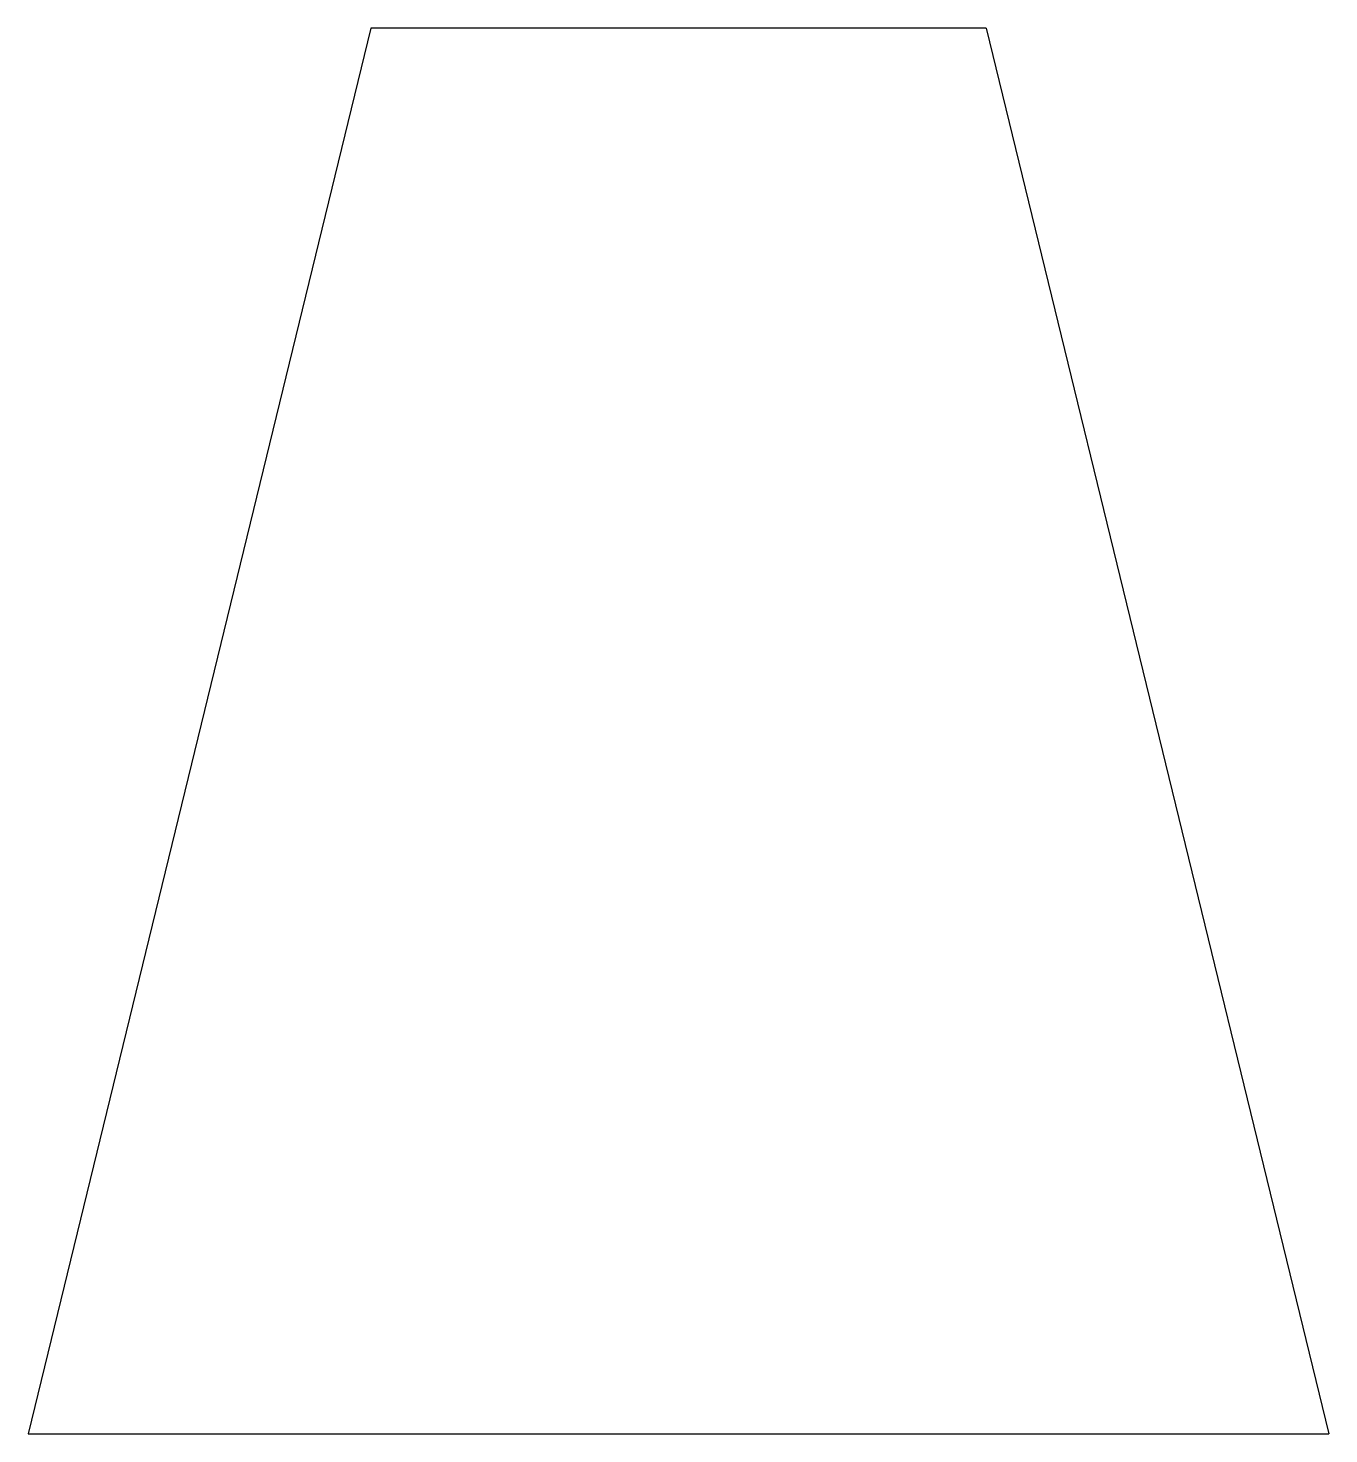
# Model space of a CAD drawing. Header units: millimetres. Extents: x -37 to 37, y 0 to 80.
import ezdxf

# ---------------------------------------------------------------- set-up
doc = ezdxf.new("R2010")
doc.units = ezdxf.units.MM

msp = doc.modelspace()

# ---------------------------------------------------------------- linework, layer by layer
at = {"color": 7, "linetype": 'Continuous', "lineweight": 25}
for p, q in [((-17.5, 80), (-37, 0)), ((17.5, 80), (-17.5, 80)), ((17.5, 80), (37, 0)), ((-37, 0), (37, 0))]:
    msp.add_line(p, q, dxfattribs=at)

doc.saveas('drawing.dxf')
